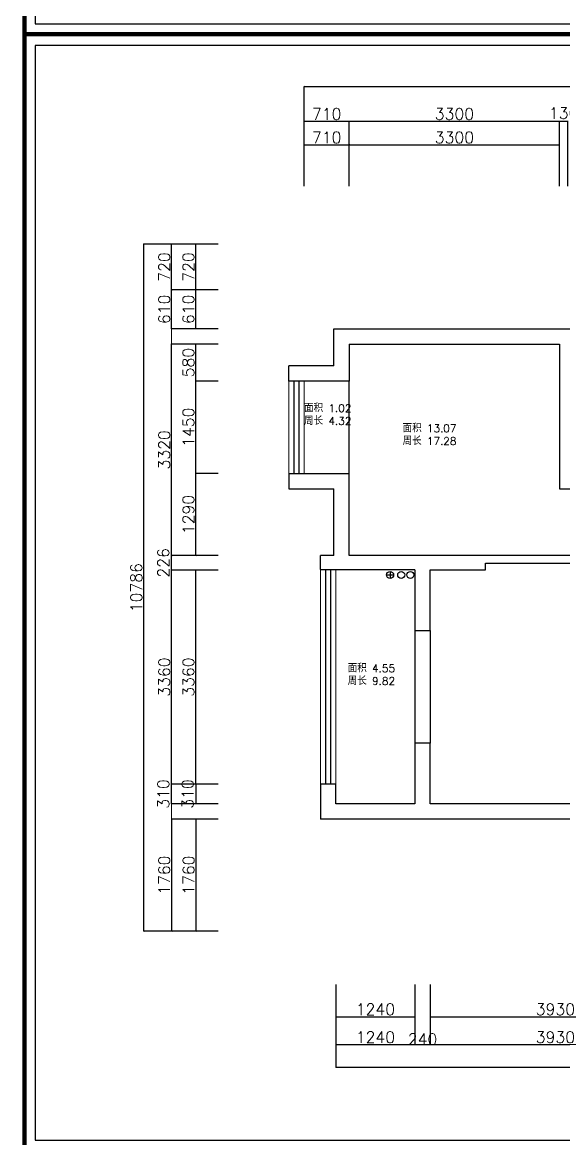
# Model space of a CAD drawing. Header units: millimetres. Extents: x 450898 to 739469, y -912654 to -458543.
# Drawn here: x 450899 to 459396, y -894911 to -877389 of the extents above; entities that cross this region are included whole.
import ezdxf

# ---------------------------------------------------------------- set-up
doc = ezdxf.new("R2010")
doc.units = ezdxf.units.MM
doc.header["$MEASUREMENT"] = 0
doc.header["$PDMODE"] = 3
doc.layers.get('0').update_dxf_attribs({"linetype": 'CONTINUOUS'})
doc.layers.get('DEFPOINTS').update_dxf_attribs({"linetype": 'CONTINUOUS'})
for name, color, linetype in [('TOP', 7, 'CONTINUOUS'), ('txt', 7, 'CONTINUOUS'), ('墙线', 5, 'CONTINUOUS'), ('家具', 7, 'CONTINUOUS')]:
    doc.layers.add(name, color=color, linetype=linetype)
doc.layers.add('门窗', color=4, linetype='CONTINUOUS', lineweight=13)
doc.styles.get("Standard").update_dxf_attribs({"font": 'complex.shx', "bigfont": 'hzxy.shx'})
doc.dimstyles.new('LMDIM40', dxfattribs={"dimtxt": 80, "dimasz": 20, "dimexe": 0, "dimexo": 0, "dimgap": 25, "dimtad": 1, "dimdec": 0, "dimzin": 0, "dimdsep": 46, "dimtxsty": 'Standard', "dimblk1": 'DOT', "dimblk2": 'DOT', "dimsah": 1, "dimcen": 0, "dimclrd": 2, "dimclre": 2, "dimclrt": 2, "dimadec": 0, "dimazin": 0, "dimtfac": 1, "dimtdec": 0, "dimtmove": 2, "dimatfit": 3, "dimldrblk": 'DOT', "dimfxl": 0, "dimtolj": 1, "dimtzin": 0, "dimarcsym": 0})

# ---------------------------------------------------------------- blocks, each defined once
blk = doc.blocks.new('TRYR')
at = {"const_width": 73}
blk.add_lwpolyline([(501239, -866833), (527605, -866831), (527605, -847696), (501239, -847697)], close=True, dxfattribs=at)
at = {"color": 4}
blk.add_lwpolyline([(501422, -847892), (501422, -866653), (523535, -866652), (523535, -847891)], close=True, dxfattribs=at)
blk = doc.blocks.new('_ArchTick')
at = {"color": 0, "linetype": 'ByBlock', "const_width": 0.15}
blk.add_lwpolyline([(-0.5, -0.5), (0.5, 0.5)], dxfattribs=at)
blk = doc.blocks.new('*D523')
at = {"layer": 'DEFPOINTS', "color": 0}
for p in [(456031, -879311), (455321, -879961), (456031, -879961)]:
    blk.add_point(p, dxfattribs=at)
at = {"layer": '门窗', "color": 2, "lineweight": -2}
for p, q in [((455321, -879961), (455321, -879311)), ((455321, -879311), (456031, -879311)), ((456031, -879961), (456031, -879311))]:
    blk.add_line(p, q, dxfattribs=at)
at = {"layer": '门窗', "color": 2, "lineweight": -2, "xscale": 20, "yscale": 20, "zscale": 20, "rotation": 180}
blk.add_blockref('_ArchTick', (455321, -879311), dxfattribs=at)
at = {"layer": '门窗', "color": 2, "lineweight": -2, "xscale": 20, "yscale": 20, "zscale": 20}
blk.add_blockref('_ArchTick', (456031, -879311), dxfattribs=at)
at = {"layer": '门窗', "color": 2, "insert": (455676, -879196), "char_height": 180, "attachment_point": 5}
blk.add_mtext('\\A1;710', dxfattribs=at)
blk = doc.blocks.new('_DOT')
at = {"color": 0, "linetype": 'ByBlock'}
blk.add_line((-0.5, 0), (-1, 0), dxfattribs=at)
at = {"color": 0, "linetype": 'ByBlock', "const_width": 0.5}
blk.add_lwpolyline([(-0.25, 0, 1), (0.25, 0, 1)], format="xyb", close=True, dxfattribs=at)
blk = doc.blocks.new('DOT')
at = {"color": 0, "linetype": 'ByBlock'}
blk.add_line((-0.35, 0), (-1, 0), dxfattribs=at)
at = {"color": 0, "linetype": 'ByBlock', "const_width": 0.35}
blk.add_lwpolyline([(-0.175, 0, 1), (0.175, 0, 1)], format="xyb", close=True, dxfattribs=at)
blk = doc.blocks.new('*D524')
at = {"layer": 'DEFPOINTS', "color": 0}
for p in [(459331, -879311), (456031, -879961), (459331, -879961)]:
    blk.add_point(p, dxfattribs=at)
at = {"layer": '门窗', "color": 2, "lineweight": -2}
for p, q in [((456031, -879961), (456031, -879311)), ((456031, -879311), (459331, -879311)), ((459331, -879961), (459331, -879311))]:
    blk.add_line(p, q, dxfattribs=at)
at = {"layer": '门窗', "color": 2, "lineweight": -2, "xscale": 20, "yscale": 20, "zscale": 20, "rotation": 180}
blk.add_blockref('_ArchTick', (456031, -879311), dxfattribs=at)
at = {"layer": '门窗', "color": 2, "lineweight": -2, "xscale": 20, "yscale": 20, "zscale": 20}
blk.add_blockref('_ArchTick', (459331, -879311), dxfattribs=at)
at = {"layer": '门窗', "color": 2, "insert": (457681, -879196), "char_height": 180, "attachment_point": 5}
blk.add_mtext('\\A1;3300', dxfattribs=at)
blk = doc.blocks.new('*D530')
at = {"layer": 'DEFPOINTS', "color": 0}
for p in [(456031, -878942), (455321, -879961), (456031, -879961)]:
    blk.add_point(p, dxfattribs=at)
at = {"layer": '门窗', "color": 2, "lineweight": -2}
for p, q in [((455321, -879961), (455321, -878942)), ((455321, -878942), (456031, -878942)), ((456031, -879961), (456031, -878942))]:
    blk.add_line(p, q, dxfattribs=at)
at = {"layer": '门窗', "color": 2, "lineweight": -2, "xscale": 20, "yscale": 20, "zscale": 20, "rotation": 180}
blk.add_blockref('_ArchTick', (455321, -878942), dxfattribs=at)
at = {"layer": '门窗', "color": 2, "lineweight": -2, "xscale": 20, "yscale": 20, "zscale": 20}
blk.add_blockref('_ArchTick', (456031, -878942), dxfattribs=at)
at = {"layer": '门窗', "color": 2, "insert": (455676, -878827), "char_height": 180, "attachment_point": 5}
blk.add_mtext('\\A1;710', dxfattribs=at)
blk = doc.blocks.new('*D531')
at = {"layer": 'DEFPOINTS', "color": 0}
for p in [(459331, -878942), (456031, -879961), (459331, -879961)]:
    blk.add_point(p, dxfattribs=at)
at = {"layer": '门窗', "color": 2, "lineweight": -2}
for p, q in [((456031, -879961), (456031, -878942)), ((456031, -878942), (459331, -878942)), ((459331, -879961), (459331, -878942))]:
    blk.add_line(p, q, dxfattribs=at)
at = {"layer": '门窗', "color": 2, "lineweight": -2, "xscale": 20, "yscale": 20, "zscale": 20, "rotation": 180}
blk.add_blockref('_ArchTick', (456031, -878942), dxfattribs=at)
at = {"layer": '门窗', "color": 2, "lineweight": -2, "xscale": 20, "yscale": 20, "zscale": 20}
blk.add_blockref('_ArchTick', (459331, -878942), dxfattribs=at)
at = {"layer": '门窗', "color": 2, "insert": (457681, -878827), "char_height": 180, "attachment_point": 5}
blk.add_mtext('\\A1;3300', dxfattribs=at)
blk = doc.blocks.new('*D532')
at = {"layer": 'DEFPOINTS', "color": 0}
for p in [(459461, -878942), (459331, -879961), (459461, -879961)]:
    blk.add_point(p, dxfattribs=at)
at = {"layer": '门窗', "color": 2, "lineweight": -2}
for p, q in [((459331, -879961), (459331, -878942)), ((459331, -878942), (459461, -878942)), ((459461, -879961), (459461, -878942))]:
    blk.add_line(p, q, dxfattribs=at)
at = {"layer": '门窗', "color": 2, "lineweight": -2, "xscale": 20, "yscale": 20, "zscale": 20, "rotation": 180}
blk.add_blockref('_ArchTick', (459331, -878942), dxfattribs=at)
at = {"layer": '门窗', "color": 2, "lineweight": -2, "xscale": 20, "yscale": 20, "zscale": 20}
blk.add_blockref('_ArchTick', (459461, -878942), dxfattribs=at)
at = {"layer": '门窗', "color": 2, "insert": (459396, -878814), "char_height": 180, "attachment_point": 5}
blk.add_mtext('\\A1;130', dxfattribs=at)
blk = doc.blocks.new('*D539')
at = {"layer": 'DEFPOINTS', "color": 0}
for p in [(466971, -878394), (455321, -879961), (466971, -879961)]:
    blk.add_point(p, dxfattribs=at)
at = {"layer": '门窗', "color": 2, "lineweight": -2}
for p, q in [((455321, -879961), (455321, -878394)), ((455321, -878394), (466971, -878394)), ((466971, -879961), (466971, -878394))]:
    blk.add_line(p, q, dxfattribs=at)
at = {"layer": '门窗', "color": 2, "lineweight": -2, "xscale": 20, "yscale": 20, "zscale": 20, "rotation": 180}
blk.add_blockref('_ArchTick', (455321, -878394), dxfattribs=at)
at = {"layer": '门窗', "color": 2, "lineweight": -2, "xscale": 20, "yscale": 20, "zscale": 20}
blk.add_blockref('_ArchTick', (466971, -878394), dxfattribs=at)
at = {"layer": '门窗', "color": 2, "insert": (461146, -878279), "char_height": 180, "attachment_point": 5}
blk.add_mtext('\\A1;11650', dxfattribs=at)
blk = doc.blocks.new('*D558')
at = {"layer": 'DEFPOINTS', "color": 0}
for p in [(453621, -885985), (453973, -885985), (453973, -889345)]:
    blk.add_point(p, dxfattribs=at)
at = {"layer": '门窗', "color": 2, "lineweight": -2}
for p, q in [((453973, -885985), (453621, -885985)), ((453621, -889345), (453621, -885985)), ((453973, -889345), (453621, -889345))]:
    blk.add_line(p, q, dxfattribs=at)
at = {"layer": '门窗', "color": 2, "lineweight": -2, "xscale": 20, "yscale": 20, "zscale": 20}
for p, rotation in [((453621, -885985), 90), ((453621, -889345), 270)]:
    blk.add_blockref('_ArchTick', p, dxfattribs=dict(at, rotation=rotation))
at = {"layer": '门窗', "color": 2, "insert": (453506, -887665), "char_height": 180, "attachment_point": 5, "rotation": 90}
blk.add_mtext('\\A1;3360', dxfattribs=at)
blk = doc.blocks.new('*D559')
at = {"layer": 'DEFPOINTS', "color": 0}
for p in [(453621, -884469), (453973, -884469), (453973, -885759)]:
    blk.add_point(p, dxfattribs=at)
at = {"layer": '门窗', "color": 2, "lineweight": -2}
for p, q in [((453973, -884469), (453621, -884469)), ((453621, -885759), (453621, -884469)), ((453973, -885759), (453621, -885759))]:
    blk.add_line(p, q, dxfattribs=at)
at = {"layer": '门窗', "color": 2, "lineweight": -2, "xscale": 20, "yscale": 20, "zscale": 20}
for p, rotation in [((453621, -884469), 90), ((453621, -885759), 270)]:
    blk.add_blockref('_ArchTick', p, dxfattribs=dict(at, rotation=rotation))
at = {"layer": '门窗', "color": 2, "insert": (453506, -885114), "char_height": 180, "attachment_point": 5, "rotation": 90}
blk.add_mtext('\\A1;1290', dxfattribs=at)
blk = doc.blocks.new('*D560')
at = {"layer": 'DEFPOINTS', "color": 0}
for p in [(453621, -883019), (453973, -883019), (453973, -884469)]:
    blk.add_point(p, dxfattribs=at)
at = {"layer": '门窗', "color": 2, "lineweight": -2}
for p, q in [((453973, -883019), (453621, -883019)), ((453621, -884469), (453621, -883019)), ((453973, -884469), (453621, -884469))]:
    blk.add_line(p, q, dxfattribs=at)
at = {"layer": '门窗', "color": 2, "lineweight": -2, "xscale": 20, "yscale": 20, "zscale": 20}
for p, rotation in [((453621, -883019), 90), ((453621, -884469), 270)]:
    blk.add_blockref('_ArchTick', p, dxfattribs=dict(at, rotation=rotation))
at = {"layer": '门窗', "color": 2, "insert": (453506, -883744), "char_height": 180, "attachment_point": 5, "rotation": 90}
blk.add_mtext('\\A1;1450', dxfattribs=at)
blk = doc.blocks.new('*D561')
at = {"layer": 'DEFPOINTS', "color": 0}
for p in [(453621, -882439), (453973, -882439), (453973, -883019)]:
    blk.add_point(p, dxfattribs=at)
at = {"layer": '门窗', "color": 2, "lineweight": -2}
for p, q in [((453973, -882439), (453621, -882439)), ((453621, -883019), (453621, -882439)), ((453973, -883019), (453621, -883019))]:
    blk.add_line(p, q, dxfattribs=at)
at = {"layer": '门窗', "color": 2, "lineweight": -2, "xscale": 20, "yscale": 20, "zscale": 20}
for p, rotation in [((453621, -882439), 90), ((453621, -883019), 270)]:
    blk.add_blockref('_ArchTick', p, dxfattribs=dict(at, rotation=rotation))
at = {"layer": '门窗', "color": 2, "insert": (453506, -882729), "char_height": 180, "attachment_point": 5, "rotation": 90}
blk.add_mtext('\\A1;580', dxfattribs=at)
blk = doc.blocks.new('*D562')
at = {"layer": 'DEFPOINTS', "color": 0}
for p in [(453621, -881589), (453973, -881589), (453973, -882199)]:
    blk.add_point(p, dxfattribs=at)
at = {"layer": '门窗', "color": 2, "lineweight": -2}
for p, q in [((453973, -881589), (453621, -881589)), ((453621, -882199), (453621, -881589)), ((453973, -882199), (453621, -882199))]:
    blk.add_line(p, q, dxfattribs=at)
at = {"layer": '门窗', "color": 2, "lineweight": -2, "xscale": 20, "yscale": 20, "zscale": 20}
for p, rotation in [((453621, -881589), 90), ((453621, -882199), 270)]:
    blk.add_blockref('_ArchTick', p, dxfattribs=dict(at, rotation=rotation))
at = {"layer": '门窗', "color": 2, "insert": (453506, -881894), "char_height": 180, "attachment_point": 5, "rotation": 90}
blk.add_mtext('\\A1;610', dxfattribs=at)
blk = doc.blocks.new('*D563')
at = {"layer": 'DEFPOINTS', "color": 0}
for p in [(453621, -880869), (453973, -880869), (453973, -881589)]:
    blk.add_point(p, dxfattribs=at)
at = {"layer": '门窗', "color": 2, "lineweight": -2}
for p, q in [((453973, -880869), (453621, -880869)), ((453621, -881589), (453621, -880869)), ((453973, -881589), (453621, -881589))]:
    blk.add_line(p, q, dxfattribs=at)
at = {"layer": '门窗', "color": 2, "lineweight": -2, "xscale": 20, "yscale": 20, "zscale": 20}
for p, rotation in [((453621, -880869), 90), ((453621, -881589), 270)]:
    blk.add_blockref('_ArchTick', p, dxfattribs=dict(at, rotation=rotation))
at = {"layer": '门窗', "color": 2, "insert": (453506, -881229), "char_height": 180, "attachment_point": 5, "rotation": 90}
blk.add_mtext('\\A1;720', dxfattribs=at)
blk = doc.blocks.new('*D564')
at = {"layer": 'DEFPOINTS', "color": 0}
for p in [(453241, -889345), (453973, -889345), (453973, -889655)]:
    blk.add_point(p, dxfattribs=at)
at = {"layer": '门窗', "color": 2, "lineweight": -2}
for p, q in [((453973, -889345), (453241, -889345)), ((453241, -889655), (453241, -889345)), ((453973, -889655), (453241, -889655))]:
    blk.add_line(p, q, dxfattribs=at)
at = {"layer": '门窗', "color": 2, "lineweight": -2, "xscale": 20, "yscale": 20, "zscale": 20}
for p, rotation in [((453241, -889345), 90), ((453241, -889655), 270)]:
    blk.add_blockref('_ArchTick', p, dxfattribs=dict(at, rotation=rotation))
at = {"layer": '门窗', "color": 2, "insert": (453113, -889500), "char_height": 180, "attachment_point": 5, "rotation": 90}
blk.add_mtext('\\A1;310', dxfattribs=at)
blk = doc.blocks.new('*D565')
at = {"layer": 'DEFPOINTS', "color": 0}
for p in [(453241, -885985), (453973, -885985), (453973, -889345)]:
    blk.add_point(p, dxfattribs=at)
at = {"layer": '门窗', "color": 2, "lineweight": -2}
for p, q in [((453973, -885985), (453241, -885985)), ((453241, -889345), (453241, -885985)), ((453973, -889345), (453241, -889345))]:
    blk.add_line(p, q, dxfattribs=at)
at = {"layer": '门窗', "color": 2, "lineweight": -2, "xscale": 20, "yscale": 20, "zscale": 20}
for p, rotation in [((453241, -885985), 90), ((453241, -889345), 270)]:
    blk.add_blockref('_ArchTick', p, dxfattribs=dict(at, rotation=rotation))
at = {"layer": '门窗', "color": 2, "insert": (453126, -887665), "char_height": 180, "attachment_point": 5, "rotation": 90}
blk.add_mtext('\\A1;3360', dxfattribs=at)
blk = doc.blocks.new('*D566')
at = {"layer": 'DEFPOINTS', "color": 0}
for p in [(453241, -885759), (453973, -885759), (453973, -885985)]:
    blk.add_point(p, dxfattribs=at)
at = {"layer": '门窗', "color": 2, "lineweight": -2}
for p, q in [((453973, -885759), (453241, -885759)), ((453241, -885985), (453241, -885759)), ((453973, -885985), (453241, -885985))]:
    blk.add_line(p, q, dxfattribs=at)
at = {"layer": '门窗', "color": 2, "lineweight": -2, "xscale": 20, "yscale": 20, "zscale": 20}
for p, rotation in [((453241, -885759), 90), ((453241, -885985), 270)]:
    blk.add_blockref('_ArchTick', p, dxfattribs=dict(at, rotation=rotation))
at = {"layer": '门窗', "color": 2, "insert": (453113, -885872), "char_height": 180, "attachment_point": 5, "rotation": 90}
blk.add_mtext('\\A1;226', dxfattribs=at)
blk = doc.blocks.new('*D567')
at = {"layer": 'DEFPOINTS', "color": 0}
for p in [(453241, -882439), (453973, -882439), (453973, -885759)]:
    blk.add_point(p, dxfattribs=at)
at = {"layer": '门窗', "color": 2, "lineweight": -2}
for p, q in [((453973, -882439), (453241, -882439)), ((453241, -885759), (453241, -882439)), ((453973, -885759), (453241, -885759))]:
    blk.add_line(p, q, dxfattribs=at)
at = {"layer": '门窗', "color": 2, "lineweight": -2, "xscale": 20, "yscale": 20, "zscale": 20}
for p, rotation in [((453241, -882439), 90), ((453241, -885759), 270)]:
    blk.add_blockref('_ArchTick', p, dxfattribs=dict(at, rotation=rotation))
at = {"layer": '门窗', "color": 2, "insert": (453126, -884099), "char_height": 180, "attachment_point": 5, "rotation": 90}
blk.add_mtext('\\A1;3320', dxfattribs=at)
blk = doc.blocks.new('*D568')
at = {"layer": 'DEFPOINTS', "color": 0}
for p in [(453241, -881589), (453973, -881589), (453973, -882199)]:
    blk.add_point(p, dxfattribs=at)
at = {"layer": '门窗', "color": 2, "lineweight": -2}
for p, q in [((453973, -881589), (453241, -881589)), ((453241, -882199), (453241, -881589)), ((453973, -882199), (453241, -882199))]:
    blk.add_line(p, q, dxfattribs=at)
at = {"layer": '门窗', "color": 2, "lineweight": -2, "xscale": 20, "yscale": 20, "zscale": 20}
for p, rotation in [((453241, -881589), 90), ((453241, -882199), 270)]:
    blk.add_blockref('_ArchTick', p, dxfattribs=dict(at, rotation=rotation))
at = {"layer": '门窗', "color": 2, "insert": (453126, -881894), "char_height": 180, "attachment_point": 5, "rotation": 90}
blk.add_mtext('\\A1;610', dxfattribs=at)
blk = doc.blocks.new('*D569')
at = {"layer": 'DEFPOINTS', "color": 0}
for p in [(453241, -880869), (453973, -880869), (453973, -881589)]:
    blk.add_point(p, dxfattribs=at)
at = {"layer": '门窗', "color": 2, "lineweight": -2}
for p, q in [((453973, -880869), (453241, -880869)), ((453241, -881589), (453241, -880869)), ((453973, -881589), (453241, -881589))]:
    blk.add_line(p, q, dxfattribs=at)
at = {"layer": '门窗', "color": 2, "lineweight": -2, "xscale": 20, "yscale": 20, "zscale": 20}
for p, rotation in [((453241, -880869), 90), ((453241, -881589), 270)]:
    blk.add_blockref('_ArchTick', p, dxfattribs=dict(at, rotation=rotation))
at = {"layer": '门窗', "color": 2, "insert": (453126, -881229), "char_height": 180, "attachment_point": 5, "rotation": 90}
blk.add_mtext('\\A1;720', dxfattribs=at)
blk = doc.blocks.new('*D570')
at = {"layer": 'DEFPOINTS', "color": 0}
for p in [(453973, -889895), (453624, -891655), (453973, -891655)]:
    blk.add_point(p, dxfattribs=at)
at = {"layer": '门窗', "color": 2, "lineweight": -2}
for p, q in [((453973, -889895), (453624, -889895)), ((453624, -889895), (453624, -891655)), ((453973, -891655), (453624, -891655))]:
    blk.add_line(p, q, dxfattribs=at)
at = {"layer": '门窗', "color": 2, "lineweight": -2, "xscale": 20, "yscale": 20, "zscale": 20}
for p, rotation in [((453624, -889895), 90), ((453624, -891655), 270)]:
    blk.add_blockref('_ArchTick', p, dxfattribs=dict(at, rotation=rotation))
at = {"layer": '门窗', "color": 2, "insert": (453509, -890775), "char_height": 180, "attachment_point": 5, "rotation": 90}
blk.add_mtext('\\A1;1760', dxfattribs=at)
blk = doc.blocks.new('*D571')
at = {"layer": 'DEFPOINTS', "color": 0}
for p in [(453973, -889895), (453241, -891655), (453973, -891655)]:
    blk.add_point(p, dxfattribs=at)
at = {"layer": '门窗', "color": 2, "lineweight": -2}
for p, q in [((453973, -889895), (453241, -889895)), ((453241, -889895), (453241, -891655)), ((453973, -891655), (453241, -891655))]:
    blk.add_line(p, q, dxfattribs=at)
at = {"layer": '门窗', "color": 2, "lineweight": -2, "xscale": 20, "yscale": 20, "zscale": 20}
for p, rotation in [((453241, -889895), 90), ((453241, -891655), 270)]:
    blk.add_blockref('_ArchTick', p, dxfattribs=dict(at, rotation=rotation))
at = {"layer": '门窗', "color": 2, "insert": (453126, -890775), "char_height": 180, "attachment_point": 5, "rotation": 90}
blk.add_mtext('\\A1;1760', dxfattribs=at)
blk = doc.blocks.new('*D572')
at = {"layer": 'DEFPOINTS', "color": 0}
for p in [(453973, -889345), (453621, -889655), (453973, -889655)]:
    blk.add_point(p, dxfattribs=at)
at = {"layer": '门窗', "color": 2, "lineweight": -2}
for p, q in [((453973, -889345), (453621, -889345)), ((453621, -889345), (453621, -889655)), ((453973, -889655), (453621, -889655))]:
    blk.add_line(p, q, dxfattribs=at)
at = {"layer": '门窗', "color": 2, "lineweight": -2, "xscale": 20, "yscale": 20, "zscale": 20}
for p, rotation in [((453621, -889345), 90), ((453621, -889655), 270)]:
    blk.add_blockref('_ArchTick', p, dxfattribs=dict(at, rotation=rotation))
at = {"layer": '门窗', "color": 2, "insert": (453494, -889500), "char_height": 180, "attachment_point": 5, "rotation": 90}
blk.add_mtext('\\A1;310', dxfattribs=at)
blk = doc.blocks.new('*D573')
at = {"layer": 'DEFPOINTS', "color": 0}
for p in [(453973, -880869), (452803, -891655), (453973, -891655)]:
    blk.add_point(p, dxfattribs=at)
at = {"layer": '门窗', "color": 2, "lineweight": -2}
for p, q in [((453973, -880869), (452803, -880869)), ((452803, -880869), (452803, -891655)), ((453973, -891655), (452803, -891655))]:
    blk.add_line(p, q, dxfattribs=at)
at = {"layer": '门窗', "color": 2, "lineweight": -2, "xscale": 20, "yscale": 20, "zscale": 20}
for p, rotation in [((452803, -880869), 90), ((452803, -891655), 270)]:
    blk.add_blockref('_ArchTick', p, dxfattribs=dict(at, rotation=rotation))
at = {"layer": '门窗', "color": 2, "insert": (452688, -886262), "char_height": 180, "attachment_point": 5, "rotation": 90}
blk.add_mtext('\\A1;10786', dxfattribs=at)
blk = doc.blocks.new('*D574')
at = {"layer": 'DEFPOINTS', "color": 0}
for p in [(455821, -892493), (457061, -892493), (457061, -892996)]:
    blk.add_point(p, dxfattribs=at)
at = {"layer": '门窗', "color": 2, "lineweight": -2}
for p, q in [((455821, -892493), (455821, -892996)), ((457061, -892493), (457061, -892996)), ((455821, -892996), (457061, -892996))]:
    blk.add_line(p, q, dxfattribs=at)
at = {"layer": '门窗', "color": 2, "lineweight": -2, "xscale": 20, "yscale": 20, "zscale": 20, "rotation": 180}
blk.add_blockref('_ArchTick', (455821, -892996), dxfattribs=at)
at = {"layer": '门窗', "color": 2, "lineweight": -2, "xscale": 20, "yscale": 20, "zscale": 20}
blk.add_blockref('_ArchTick', (457061, -892996), dxfattribs=at)
at = {"layer": '门窗', "color": 2, "insert": (456441, -892881), "char_height": 180, "attachment_point": 5}
blk.add_mtext('\\A1;1240', dxfattribs=at)
blk = doc.blocks.new('*D575')
at = {"layer": 'DEFPOINTS', "color": 0}
for p in [(457301, -892493), (461231, -892493), (461231, -892996)]:
    blk.add_point(p, dxfattribs=at)
at = {"layer": '门窗', "color": 2, "lineweight": -2}
for p, q in [((457301, -892493), (457301, -892996)), ((461231, -892493), (461231, -892996)), ((457301, -892996), (461231, -892996))]:
    blk.add_line(p, q, dxfattribs=at)
at = {"layer": '门窗', "color": 2, "lineweight": -2, "xscale": 20, "yscale": 20, "zscale": 20, "rotation": 180}
blk.add_blockref('_ArchTick', (457301, -892996), dxfattribs=at)
at = {"layer": '门窗', "color": 2, "lineweight": -2, "xscale": 20, "yscale": 20, "zscale": 20}
blk.add_blockref('_ArchTick', (461231, -892996), dxfattribs=at)
at = {"layer": '门窗', "color": 2, "insert": (459266, -892881), "char_height": 180, "attachment_point": 5}
blk.add_mtext('\\A1;3930', dxfattribs=at)
blk = doc.blocks.new('*D582')
at = {"layer": 'DEFPOINTS', "color": 0}
for p in [(455821, -892493), (457061, -892493), (457061, -893433)]:
    blk.add_point(p, dxfattribs=at)
at = {"layer": '门窗', "color": 2, "lineweight": -2}
for p, q in [((455821, -892493), (455821, -893433)), ((457061, -892493), (457061, -893433)), ((455821, -893433), (457061, -893433))]:
    blk.add_line(p, q, dxfattribs=at)
at = {"layer": '门窗', "color": 2, "lineweight": -2, "xscale": 20, "yscale": 20, "zscale": 20, "rotation": 180}
blk.add_blockref('_ArchTick', (455821, -893433), dxfattribs=at)
at = {"layer": '门窗', "color": 2, "lineweight": -2, "xscale": 20, "yscale": 20, "zscale": 20}
blk.add_blockref('_ArchTick', (457061, -893433), dxfattribs=at)
at = {"layer": '门窗', "color": 2, "insert": (456441, -893318), "char_height": 180, "attachment_point": 5}
blk.add_mtext('\\A1;1240', dxfattribs=at)
blk = doc.blocks.new('*D583')
at = {"layer": 'DEFPOINTS', "color": 0}
for p in [(457061, -892493), (457301, -892493), (457301, -893433)]:
    blk.add_point(p, dxfattribs=at)
at = {"layer": '门窗', "color": 2, "lineweight": -2}
for p, q in [((457061, -892493), (457061, -893433)), ((457301, -892493), (457301, -893433)), ((457061, -893433), (457301, -893433))]:
    blk.add_line(p, q, dxfattribs=at)
at = {"layer": '门窗', "color": 2, "lineweight": -2, "xscale": 20, "yscale": 20, "zscale": 20, "rotation": 180}
blk.add_blockref('_ArchTick', (457061, -893433), dxfattribs=at)
at = {"layer": '门窗', "color": 2, "lineweight": -2, "xscale": 20, "yscale": 20, "zscale": 20}
blk.add_blockref('_ArchTick', (457301, -893433), dxfattribs=at)
at = {"layer": '门窗', "color": 2, "insert": (457181, -893350), "char_height": 180, "attachment_point": 5}
blk.add_mtext('\\A1;240', dxfattribs=at)
blk = doc.blocks.new('*D584')
at = {"layer": 'DEFPOINTS', "color": 0}
for p in [(457301, -892493), (461231, -892493), (461231, -893433)]:
    blk.add_point(p, dxfattribs=at)
at = {"layer": '门窗', "color": 2, "lineweight": -2}
for p, q in [((457301, -892493), (457301, -893433)), ((461231, -892493), (461231, -893433)), ((457301, -893433), (461231, -893433))]:
    blk.add_line(p, q, dxfattribs=at)
at = {"layer": '门窗', "color": 2, "lineweight": -2, "xscale": 20, "yscale": 20, "zscale": 20, "rotation": 180}
blk.add_blockref('_ArchTick', (457301, -893433), dxfattribs=at)
at = {"layer": '门窗', "color": 2, "lineweight": -2, "xscale": 20, "yscale": 20, "zscale": 20}
blk.add_blockref('_ArchTick', (461231, -893433), dxfattribs=at)
at = {"layer": '门窗', "color": 2, "insert": (459266, -893318), "char_height": 180, "attachment_point": 5}
blk.add_mtext('\\A1;3930', dxfattribs=at)
blk = doc.blocks.new('*D593')
at = {"layer": 'DEFPOINTS', "color": 0}
for p in [(455821, -892493), (466801, -892493), (466801, -893789)]:
    blk.add_point(p, dxfattribs=at)
at = {"layer": '门窗', "color": 2, "lineweight": -2}
for p, q in [((455821, -892493), (455821, -893789)), ((466801, -892493), (466801, -893789)), ((455821, -893789), (466801, -893789))]:
    blk.add_line(p, q, dxfattribs=at)
at = {"layer": '门窗', "color": 2, "lineweight": -2, "xscale": 20, "yscale": 20, "zscale": 20, "rotation": 180}
blk.add_blockref('_ArchTick', (455821, -893789), dxfattribs=at)
at = {"layer": '门窗', "color": 2, "lineweight": -2, "xscale": 20, "yscale": 20, "zscale": 20}
blk.add_blockref('_ArchTick', (466801, -893789), dxfattribs=at)
at = {"layer": '门窗', "color": 2, "insert": (461311, -893674), "char_height": 180, "attachment_point": 5}
blk.add_mtext('\\A1;10980', dxfattribs=at)

msp = doc.modelspace()

# ---------------------------------------------------------------- linework, layer by layer
at = {"layer": 'txt'}
for p, q in [((455161.2, -883018.6), (455161.2, -884468.6)), ((455241.2, -883018.6), (455241.2, -884468.6)), ((456031.2, -884468.6), (456031.2, -883018.6)), ((455661.2, -889344.6), (455661.2, -885984.6)), ((455741.2, -889344.6), (455741.2, -885984.6)), ((456617.2, -886062.5), (456727.2, -886062.5)), ((456672.2, -886007.5), (456672.2, -886117.5))]:
    msp.add_line(p, q, dxfattribs=at)
for centre in [(456672.2, -886062.5), (456845.6, -886062.5), (456990, -886062.5)]:
    msp.add_circle(centre, 55, dxfattribs=at)
at = {"layer": '墙线'}
for p, q in [((455791.2, -882198.6), (459581.2, -882198.6)), ((455791.2, -882778.6), (455791.2, -882198.6)), ((456031.2, -882438.6), (459331.2, -882438.6)), ((456031.2, -882438.6), (456031.2, -883018.6)), ((459331.2, -882438.6), (459331.2, -884708.6)), ((455791.2, -882778.6), (455081.2, -882778.6)), ((455081.2, -883018.6), (455081.2, -882778.6)), ((456031.2, -883018.6), (455081.2, -883018.6)), ((455081.2, -884468.6), (456031.2, -884468.6)), ((455081.2, -884468.6), (455081.2, -884708.6)), ((456031.2, -885758.6), (456031.2, -884468.6)), ((455081.2, -884708.6), (455791.2, -884708.6)), ((455791.2, -885758.6), (455791.2, -884708.6)), ((459331.2, -884708.6), (459561.2, -884708.6)), ((455791.2, -885758.6), (455581.2, -885758.6)), ((455581.2, -885979.1), (455581.2, -885758.6)), ((461351.2, -885758.6), (456031.2, -885758.6)), ((458171.2, -885984.6), (458171.2, -885878.6)), ((458171.2, -885878.6), (461471.2, -885878.6)), ((455821.2, -885984.6), (455581.2, -885984.6)), ((457061.2, -885984.6), (455821.2, -885984.6)), ((457061.2, -885984.6), (457061.2, -886934.6)), ((457301.2, -886934.6), (457301.2, -885984.6)), ((457301.2, -885984.6), (458171.2, -885984.6)), ((457061.2, -886934.6), (457301.2, -886934.6)), ((457301.2, -888704.6), (457061.2, -888704.6)), ((457061.2, -888704.6), (457061.2, -889654.6)), ((457301.2, -889654.6), (457301.2, -888704.6)), ((455821.2, -889344.6), (455581.2, -889344.6)), ((455581.2, -889344.6), (455581.2, -889894.6)), ((455821.2, -889654.6), (455821.2, -889344.6)), ((457061.2, -889654.6), (455821.2, -889654.6)), ((461471.2, -889654.6), (457301.2, -889654.6)), ((457301.2, -889894.6), (455581.2, -889894.6)), ((461231.2, -889894.6), (457301.2, -889894.6))]:
    msp.add_line(p, q, dxfattribs=at)
at = {"layer": '家具', "color": 250}
for p, q in [((457061.2, -886934.6), (457061.2, -888704.6)), ((457301.2, -886934.6), (457301.2, -888704.6))]:
    msp.add_line(p, q, dxfattribs=at)
at = {"layer": '门窗', "color": 2}
for p, q in [((453973.3, -882198.6), (453240.8, -882198.6)), ((453240.8, -882438.6), (453240.8, -882198.6)), ((453973.3, -882438.6), (453240.8, -882438.6)), ((453973.3, -889654.6), (453240.8, -889654.6)), ((453240.8, -889654.6), (453240.8, -889894.6)), ((453973.3, -889894.6), (453240.8, -889894.6))]:
    msp.add_line(p, q, dxfattribs=at)
at = {"layer": '门窗'}
for p, q in [((455081.2, -883018.6), (455081.2, -884468.6)), ((455321.2, -883018.6), (455321.2, -884468.6)), ((455581.2, -889344.6), (455581.2, -885979.1)), ((455821.2, -889344.6), (455821.2, -885984.6))]:
    msp.add_line(p, q, dxfattribs=at)

# ---------------------------------------------------------------- block references
at = {"layer": 'TOP', "xscale": 0.9156765649033163, "yscale": 0.9156765649033163, "zscale": 0.9156765649033163}
for p in [(-8039.9, -83837.4), (-8039, -101359.5)]:
    msp.add_blockref('TRYR', p, dxfattribs=at)
at = {"layer": '门窗', "color": 2, "xscale": 20, "yscale": 20, "zscale": 20}
for p, rotation in [((453240.8, -882198.6), 90), ((453240.8, -882438.6), 270), ((453240.8, -889654.6), 90), ((453240.8, -889894.6), 270)]:
    msp.add_blockref('_ArchTick', p, dxfattribs=dict(at, rotation=rotation))

# ---------------------------------------------------------------- texts
at = {"layer": 'txt', "char_height": 120, "width": 6677.618, "attachment_point": 1}
for s, insert in [('面积 1.02\\P周长 4.32', (455321.2, -883385.1)), ('面积 13.07\\P周长 17.28', (456867.7, -883701.6)), ('面积 4.55\\P周长 9.82', (456006.2, -887467.6))]:
    msp.add_mtext(s, dxfattribs=dict(at, insert=insert))

# ---------------------------------------------------------------- dimensions: what is measured, and where the dimension line sits
at = {"layer": '门窗'}
for base, p1, p2, picture, middle in [((466971.2, -878394.2), (455321.2, -879960.9), (466971.2, -879960.9), '*D539', (461146.2, -878279.2)), ((456031.2, -878941.6), (455321.2, -879960.9), (456031.2, -879960.9), '*D530', (455676.2, -878826.6)), ((459331.2, -878941.6), (456031.2, -879960.9), (459331.2, -879960.9), '*D531', (457681.2, -878826.6)), ((459461.2, -878941.6), (459331.2, -879960.9), (459461.2, -879960.9), '*D532', (459396.2, -878814.1)), ((456031.2, -879311.1), (455321.2, -879960.9), (456031.2, -879960.9), '*D523', (455676.2, -879196.1)), ((459331.2, -879311.1), (456031.2, -879960.9), (459331.2, -879960.9), '*D524', (457681.2, -879196.1)), ((457061.2, -892996.3), (455821.2, -892493.1), (457061.2, -892493.1), '*D574', (456441.2, -892881.3)), ((457061.2, -893433.3), (455821.2, -892493.1), (457061.2, -892493.1), '*D582', (456441.2, -893318.3)), ((466801.2, -893788.8), (455821.2, -892493.1), (466801.2, -892493.1), '*D593', (461311.2, -893673.8)), ((461231.2, -892996.3), (457301.2, -892493.1), (461231.2, -892493.1), '*D575', (459266.2, -892881.3)), ((461231.2, -893433.3), (457301.2, -892493.1), (461231.2, -892493.1), '*D584', (459266.2, -893318.3))]:
    dim = msp.add_linear_dim(base=base, p1=p1, p2=p2, dimstyle='LMDIM40', override={"dimtxt": 180, "dimblk": 'ArchTick', "dimsah": 0, "dimldrblk": 'DOT'}, dxfattribs=at)
    dim.commit()
    dim.dimension.update_dxf_attribs({"geometry": picture, "text_midpoint": middle})
for base, p1, p2, angle, picture, middle in [((452803.5, -891654.6), (453973.3, -880868.6), (453973.3, -891654.6), 90, '*D573', (452688.5, -886261.6)), ((453240.8, -880868.6), (453973.3, -881588.6), (453973.3, -880868.6), 90, '*D569', (453125.8, -881228.6)), ((453621.4, -880868.6), (453973.3, -881588.6), (453973.3, -880868.6), 270, '*D563', (453506.4, -881228.6)), ((453240.8, -881588.6), (453973.3, -882198.6), (453973.3, -881588.6), 90, '*D568', (453125.8, -881893.6)), ((453621.4, -881588.6), (453973.3, -882198.6), (453973.3, -881588.6), 270, '*D562', (453506.4, -881893.6)), ((453240.8, -882438.6), (453973.3, -885758.6), (453973.3, -882438.6), 90, '*D567', (453125.8, -884098.6)), ((453621.4, -882438.6), (453973.3, -883018.6), (453973.3, -882438.6), 270, '*D561', (453506.4, -882728.6)), ((453621.4, -883018.6), (453973.3, -884468.6), (453973.3, -883018.6), 270, '*D560', (453506.4, -883743.6)), ((453621.4, -884468.6), (453973.3, -885758.6), (453973.3, -884468.6), 270, '*D559', (453506.4, -885113.6)), ((453240.8, -885758.6), (453973.3, -885984.6), (453973.3, -885758.6), 90, '*D566', (453113.3, -885871.6)), ((453240.8, -885984.6), (453973.3, -889344.6), (453973.3, -885984.6), 90, '*D565', (453125.8, -887664.6)), ((453621.4, -885984.6), (453973.3, -889344.6), (453973.3, -885984.6), 270, '*D558', (453506.4, -887664.6)), ((453240.8, -889344.6), (453973.3, -889654.6), (453973.3, -889344.6), 90, '*D564', (453113.3, -889499.6)), ((453621.4, -889654.6), (453973.3, -889344.6), (453973.3, -889654.6), 90, '*D572', (453493.9, -889499.6)), ((453240.8, -891654.6), (453973.3, -889894.6), (453973.3, -891654.6), 90, '*D571', (453125.8, -890774.6)), ((453624.2, -891654.6), (453973.3, -889894.6), (453973.3, -891654.6), 90, '*D570', (453509.2, -890774.6))]:
    dim = msp.add_linear_dim(base=base, p1=p1, p2=p2, angle=angle, dimstyle='LMDIM40', override={"dimtxt": 180, "dimblk": 'ArchTick', "dimsah": 0, "dimldrblk": 'DOT'}, dxfattribs=at)
    dim.commit()
    dim.dimension.update_dxf_attribs({"geometry": picture, "text_midpoint": middle})
dim = msp.add_linear_dim(base=(457301.2, -893433.3), p1=(457061.2, -892493.1), p2=(457301.2, -892493.1), dimstyle='LMDIM40', override={"dimtxt": 180, "dimblk": 'ArchTick', "dimsah": 0, "dimldrblk": 'DOT'}, dxfattribs=at)
dim.commit()
dim.dimension.update_dxf_attribs({"geometry": '*D583', "text_midpoint": (457181.2, -893350.3), "dimtype": 160})

doc.saveas('drawing.dxf')
